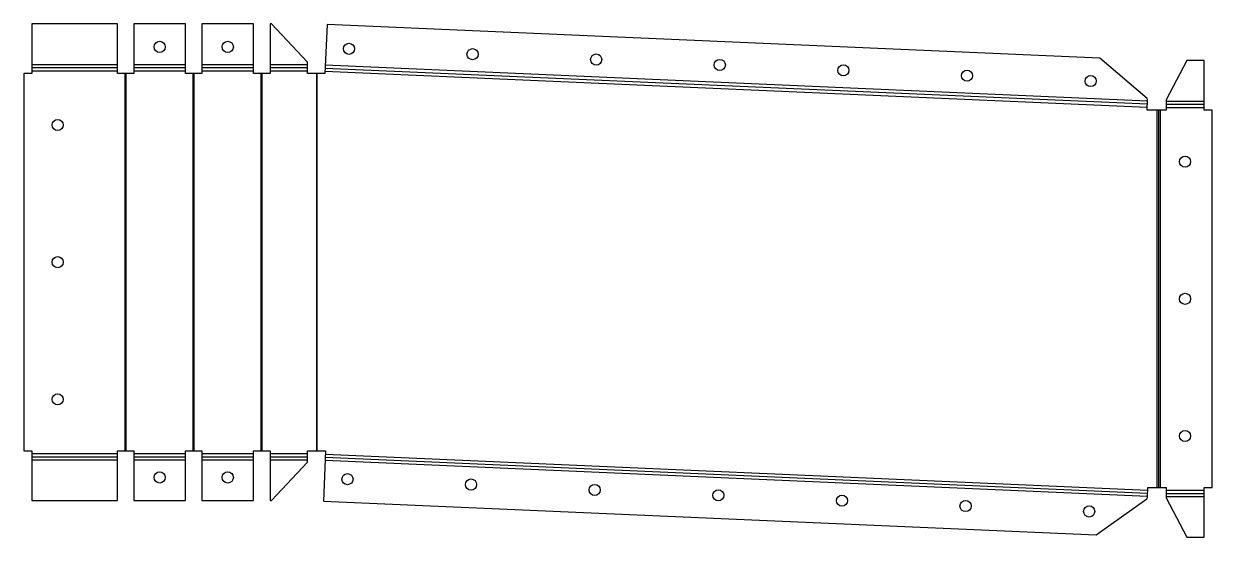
# Model space of a CAD drawing. Header units: millimetres. Extents: x 0 to 438, y -32 to 157.
import ezdxf

# ---------------------------------------------------------------- set-up
doc = ezdxf.new("R2010")
doc.units = ezdxf.units.MM
for name, color, linetype in [('BEND', 1, 'CONTINUOUS'), ('CUT', 7, 'CONTINUOUS'), ('MARK', 3, 'CONTINUOUS')]:
    doc.layers.add(name, color=color, linetype=linetype)

msp = doc.modelspace()

# ---------------------------------------------------------------- linework, layer by layer
at = {"layer": 'BEND'}
for p, q in [((3, 141.130973), (34.478713, 141.130973)), ((40.58773, 141.130973), (59.545156, 141.130973)), ((65.654173, 141.130973), (84.611599, 141.130973)), ((90.720616, 141.130973), (104.529161, 141.130973)), ((111.015756, 140.926907), (413.945745, 127.752291)), ((37.533222, 0), (37.533222, 139)), ((62.599665, 0), (62.599665, 139)), ((87.666108, 0), (87.666108, 139)), ((108.025194, 0), (108.025194, 139)), ((420.825361, 127.630973), (434.825361, 127.630973)), ((418.148322, -13.497496), (418.148322, 125.5)), ((3, -2.130973), (34.478713, -2.130973)), ((40.58773, -2.130973), (59.545156, -2.130973)), ((65.654173, -2.130973), (84.611599, -2.130973)), ((90.720616, -2.130973), (104.529161, -2.130973)), ((111.091538, -2.330435), (414.021525, -15.502607)), ((420.825469, -15.628845), (434.825469, -15.630598))]:
    msp.add_line(p, q, dxfattribs=at)
at = {"layer": 'CUT'}
for p, q in [((34.478713, 157.261947), (3, 157.261947)), ((3, 157.261947), (3, 139)), ((34.478713, 139), (34.478713, 157.261947)), ((59.545156, 157.261947), (40.58773, 157.261947)), ((40.58773, 157.261947), (40.58773, 139)), ((59.545156, 139), (59.545156, 157.261947)), ((84.611599, 157.261947), (65.654173, 157.261947)), ((65.654173, 157.261947), (65.654173, 139)), ((84.611599, 139), (84.611599, 157.261947)), ((91.258093, 157.261947), (90.720616, 157.261947)), ((90.720616, 157.261947), (90.720616, 139)), ((104.529161, 143.082482), (91.258093, 157.261947)), ((111.713398, 156.968109), (110.931953, 139)), ((396.385078, 144.587558), (111.713398, 156.968109)), ((413.819197, 129.72104), (396.385078, 144.587558)), ((104.529161, 139), (104.529161, 143.082482)), ((428.413883, 143.761947), (420.825361, 129.261947)), ((434.825361, 143.761947), (428.413883, 143.761947)), ((434.825361, 125.5), (434.825361, 143.761947)), ((3, 139), (0, 139)), ((0, 139), (0, 0)), ((40.58773, 139), (34.478713, 139)), ((65.654173, 139), (59.545156, 139)), ((90.720616, 139), (84.611599, 139)), ((110.931953, 139), (104.529161, 139)), ((414.013368, 129.307186), (413.819197, 129.72104)), ((413.847791, 125.5), (414.013368, 129.307186)), ((420.825361, 129.261947), (420.825361, 125.5)), ((420.825361, 125.5), (413.847791, 125.5)), ((437.825361, 125.5), (434.825361, 125.5)), ((437.825361, -13.5), (437.825361, 125.5)), ((0, 0), (3, 0)), ((3, 0), (3, -18.261947)), ((34.478713, -18.261947), (34.478713, 0)), ((34.478713, 0), (40.58773, 0)), ((40.58773, 0), (40.58773, -18.261947)), ((59.545156, -18.261947), (59.545156, 0)), ((59.545156, 0), (65.654173, 0)), ((65.654173, 0), (65.654173, -18.261947)), ((84.611599, -18.261947), (84.611599, 0)), ((84.611599, 0), (90.720616, 0)), ((90.720616, 0), (90.720616, -18.261947)), ((104.529161, -4.082482), (104.529161, 0)), ((104.529161, 0), (111.192872, 0)), ((111.192872, 0), (110.387814, -18.514497)), ((91.258093, -18.261947), (104.529161, -4.082482)), ((413.718338, -17.595794), (413.947702, -17.200358)), ((413.947702, -17.200358), (414.108712, -13.497496)), ((414.108712, -13.497496), (420.825736, -13.497496)), ((420.825736, -13.497496), (420.825265, -17.259819)), ((420.825265, -17.259819), (428.411972, -31.760768)), ((434.82345, -31.761571), (434.825736, -13.5)), ((434.825736, -13.5), (437.825361, -13.5)), ((3, -18.261947), (34.478713, -18.261947)), ((40.58773, -18.261947), (59.545156, -18.261947)), ((65.654173, -18.261947), (84.611599, -18.261947)), ((90.720616, -18.261947), (91.258093, -18.261947)), ((110.387814, -18.514497), (395.059485, -30.892751)), ((395.059485, -30.892751), (413.718338, -17.595794)), ((428.411972, -31.760768), (434.82345, -31.761571))]:
    msp.add_line(p, q, dxfattribs=at)
for centre in [(50.08773, 148.761947), (75.154173, 148.761947), (119.790233, 148.053066), (165.330517, 146.07247), (210.870802, 144.091874), (256.411086, 142.111278), (301.951371, 140.130682), (347.491656, 138.150086), (393.03194, 136.169489), (12.5, 120), (427.825361, 106.5), (12.5, 69.5), (427.825361, 56.000626), (12.5, 19), (427.825361, 5.501252), (50.08773, -9.761947), (75.154173, -9.761947), (119.249043, -10.391774), (164.789344, -12.371983), (210.329645, -14.352192), (255.869947, -16.332401), (301.410248, -18.31261), (346.95055, -20.292819), (392.490851, -22.273028)]:
    msp.add_circle(centre, 2.05, dxfattribs=at)
at = {"layer": 'MARK'}
for p, q in [((3, 142.261947), (34.478713, 142.261947)), ((40.58773, 142.261947), (59.545156, 142.261947)), ((65.654173, 142.261947), (84.611599, 142.261947)), ((90.720616, 142.261947), (104.529161, 142.261947)), ((111.06664, 142.096925), (413.99663, 128.922309)), ((3, 140), (34.478713, 140)), ((37.352665, 0), (37.352665, 139)), ((37.713778, 0), (37.713778, 139)), ((40.58773, 140), (59.545156, 140)), ((62.419108, 0), (62.419108, 139)), ((62.780221, 0), (62.780221, 139)), ((65.654173, 140), (84.611599, 140)), ((87.485551, 0), (87.485551, 139)), ((87.846664, 0), (87.846664, 139)), ((90.720616, 140), (104.529161, 140)), ((107.912096, 0), (107.912096, 139)), ((108.138291, 0), (108.138291, 139)), ((110.964871, 139.756889), (413.89486, 126.582273)), ((420.825361, 128.761947), (434.825361, 128.761947)), ((417.493555, -13.497496), (417.493555, 125.5)), ((418.803088, -13.497496), (418.803088, 125.5)), ((420.825361, 126.5), (434.825361, 126.5)), ((3, -1), (34.478713, -1)), ((3, -3.261947), (34.478713, -3.261947)), ((40.58773, -1), (59.545156, -1)), ((40.58773, -3.261947), (59.545156, -3.261947)), ((65.654173, -1), (84.611599, -1)), ((65.654173, -3.261947), (84.611599, -3.261947)), ((90.720616, -1), (104.529161, -1)), ((90.720616, -3.261947), (104.529161, -3.261947)), ((111.044152, -3.420228), (413.974138, -16.5924)), ((111.138925, -1.240642), (414.068912, -14.412815)), ((420.825328, -16.759819), (434.825328, -16.761571)), ((420.825611, -14.497872), (434.825611, -14.499624))]:
    msp.add_line(p, q, dxfattribs=at)

doc.saveas('drawing.dxf')
